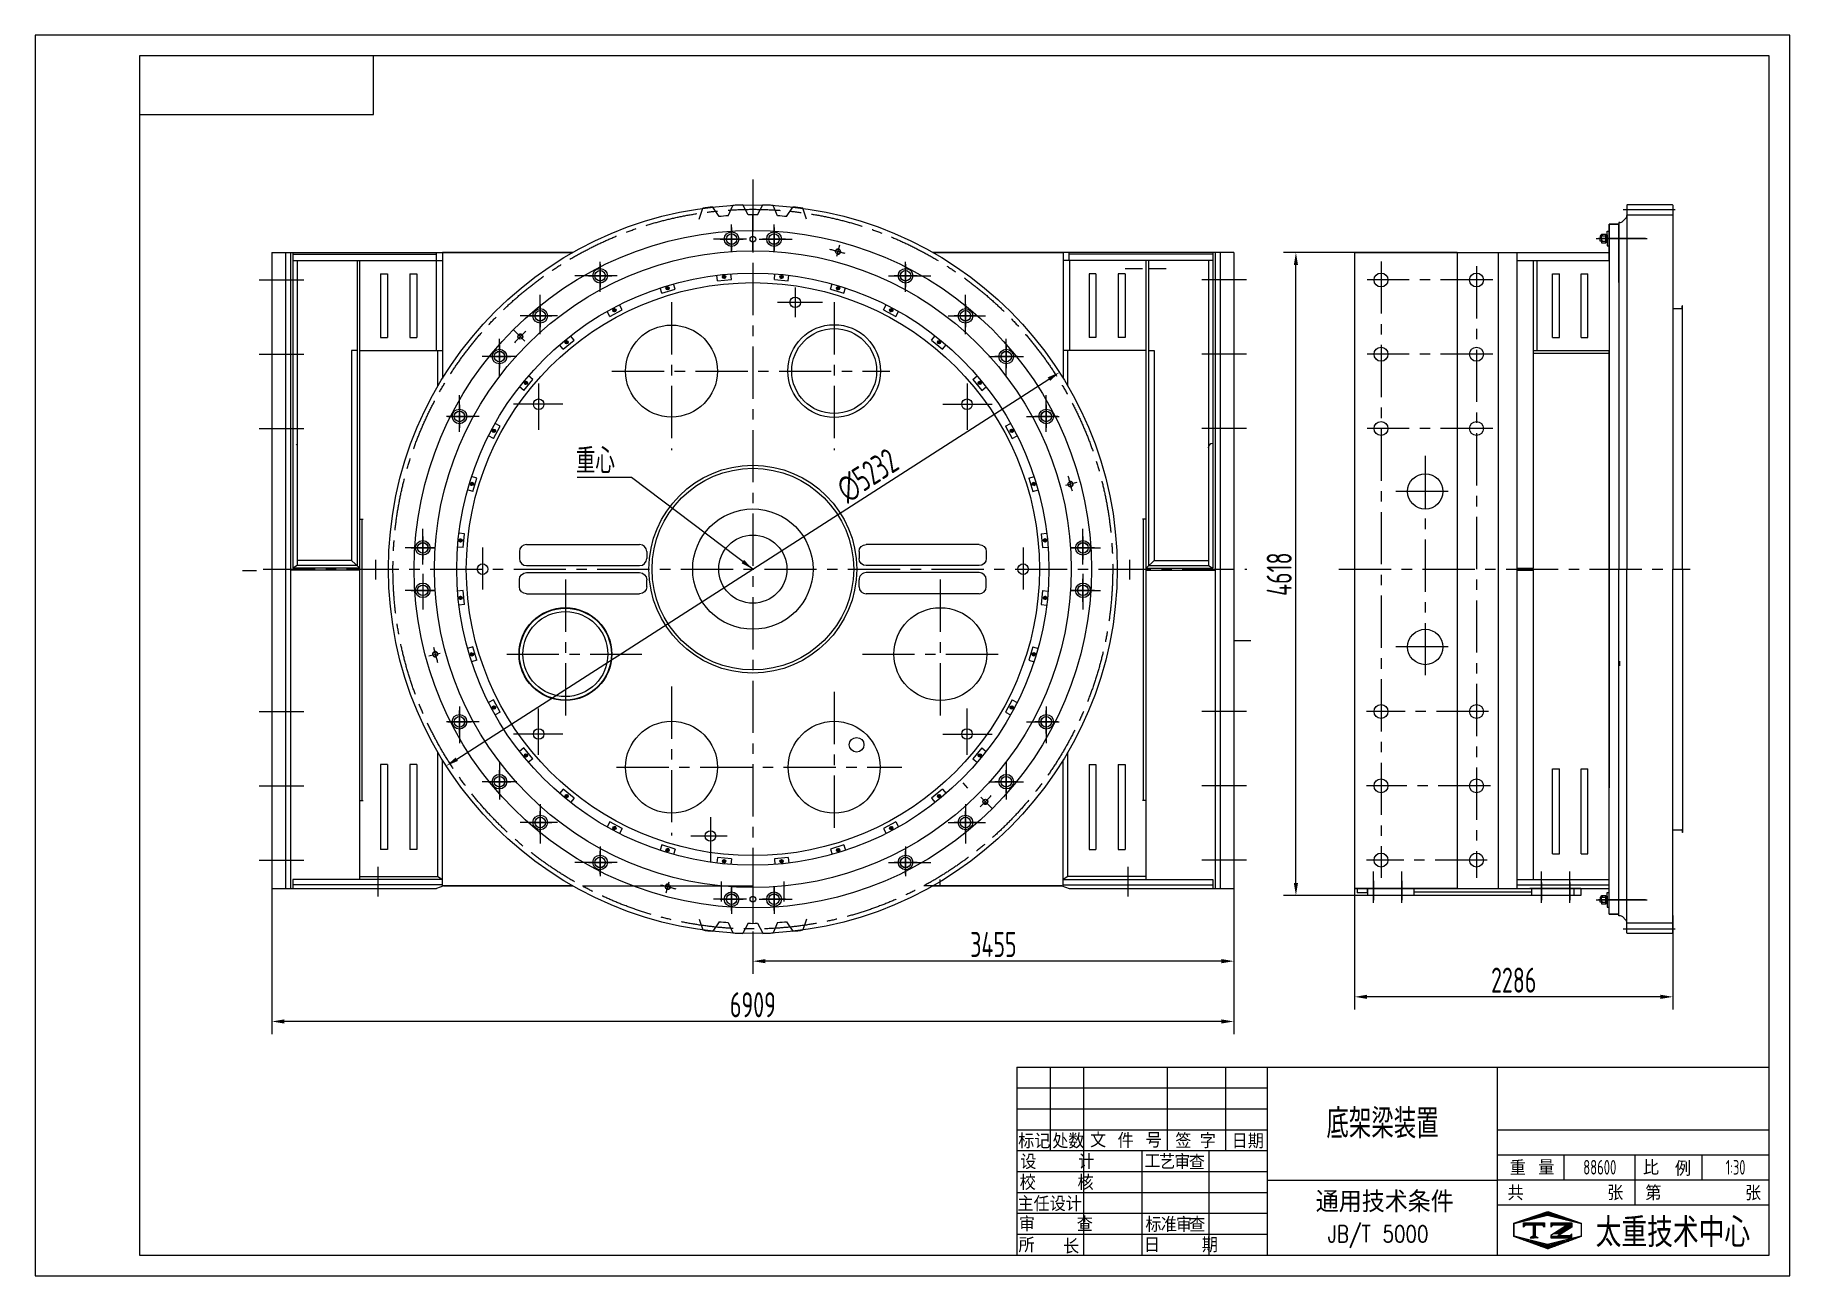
# Model space of a CAD drawing. Header units: millimetres. Extents: x 0 to 12600, y 0 to 8910.
import ezdxf
from ezdxf.enums import TextEntityAlignment as Align

# ---------------------------------------------------------------- set-up
doc = ezdxf.new("R2010")
doc.units = ezdxf.units.MM
doc.header["$LTSCALE"] = 300
doc.linetypes.add('G', pattern=[2, 1.25, -0.25, 0.25, -0.25])
for name, color, linetype in [('01', 7, 'Continuous'), ('02', 1, 'Continuous'), ('05', 4, 'G'), ('08', 1, 'Continuous'), ('11', 3, 'Continuous'), ('THICK', 7, 'Continuous')]:
    doc.layers.add(name, color=color, linetype=linetype)
doc.styles.add('HZLIB', font='TXT', dxfattribs={"width": 0.8, "bigfont": 'hztxt.shx'})
doc.styles.get("Standard").update_dxf_attribs({"font": 'isocp', "width": 0.707, "bigfont": 'intecad.shx'})
doc.dimstyles.new('INTE', dxfattribs={"dimscale": 30, "dimtxt": 6, "dimasz": 3, "dimexe": 3, "dimexo": 0, "dimgap": 1, "dimtad": 1, "dimdec": 0, "dimdsep": 46, "dimtxsty": 'Standard', "dimcen": 0, "dimclrd": 1, "dimclre": 1, "dimclrt": 3, "dimaunit": 1, "dimadec": 0, "dimazin": 0, "dimtfac": 1, "dimtdec": 0, "dimtmove": 0, "dimatfit": 0, "dimfxl": 0, "dimarcsym": 0})

# ---------------------------------------------------------------- blocks, each defined once
blk = doc.blocks.new('*U48')
at = {"layer": '01'}
for p, q in [((-27, 9), (-27, 0)), ((0, 9), (-27, 9)), ((-27, 0), (0, 0)), ((0, 0), (-5, 9)), ((0, 9), (5, 0)), ((0, 9), (27, 9)), ((27, 0), (0, 0)), ((27, 9), (27, 0))]:
    blk.add_line(p, q, dxfattribs=at)
at = {"layer": '05'}
blk.add_line((0, 11), (0, -2), dxfattribs=at)
blk = doc.blocks.new('*U49')
at = {"layer": '01'}
for p, q in [((-31, 0), (-31, 30)), ((-31, 30), (0, 30)), ((-31, 18), (0, 18)), ((0, 30), (0, 0)), ((0, -30), (0, 0)), ((-31, 0), (-31, -30)), ((-31, -18), (0, -18)), ((-31, -30), (0, -30))]:
    blk.add_line(p, q, dxfattribs=at)
at = {"layer": '05'}
blk.add_line((-32, 0), (1, 0), dxfattribs=at)
blk = doc.blocks.new('erer')
for centre, radius in [((4168, 7028), 52.5), ((4168, 7028), 38), ((4473, 7028), 52.5), ((4473, 7028), 38), ((3224, 6765), 52.5), ((5417, 6765), 52.5), ((3224, 6765), 38), ((5417, 6765), 38), ((2794, 6477), 52.5), ((2794, 6477), 38), ((5847, 6477), 52.5), ((5847, 6477), 38), ((2501, 6185), 52.5), ((2501, 6185), 38), ((6140, 6185), 52.5), ((6140, 6185), 38), ((2214, 5755), 52.5), ((6427, 5755), 52.5), ((2214, 5755), 38), ((6427, 5755), 38), ((1951, 4811), 52.5), ((1951, 4811), 38), ((6691, 4811), 52.5), ((6691, 4811), 38), ((1951, 4506), 52.5), ((1951, 4506), 38), ((6691, 4506), 52.5), ((6691, 4506), 38), ((2214, 3562), 52.5), ((2214, 3562), 38), ((6427, 3562), 52.5), ((6427, 3562), 38), ((2501, 3132), 52.5), ((2501, 3132), 38), ((6140, 3132), 52.5), ((6140, 3132), 38), ((2794, 2839), 52.5), ((2794, 2839), 38), ((5847, 2839), 52.5), ((5847, 2839), 38), ((3224, 2552), 52.5), ((3224, 2552), 38), ((5417, 2552), 52.5), ((5417, 2552), 38), ((4168, 2288), 52.5), ((4168, 2288), 38), ((4473, 2288), 52.5), ((4473, 2288), 38)]:
    blk.add_circle(centre, radius)
at = {"layer": '01'}
for centre, radius in [((4321, 7028), 20), ((4932, 6938), 17), ((2651, 6327), 17), ((6601, 5269), 17), ((2040, 4047), 17), ((5990, 2989), 17), ((3710, 2378), 17), ((4321, 2288), 20)]:
    blk.add_circle(centre, radius, dxfattribs=at)
at = {"layer": '02', "color": 1, "linetype": 'Continuous'}
for centre, start, end in [((4932, 6938), 255, 165.2306), ((2651, 6327), 315, 225.2306), ((6601, 5269), 195, 105.2306), ((2040, 4047), 15, 285.2306), ((5990, 2989), 135, 45.2306), ((3710, 2378), 75, 345.2306)]:
    blk.add_arc(centre, 19, start, end, dxfattribs=at)
at = {"layer": '05'}
for p, q in [((4168, 7111), (4168, 6946)), ((4473, 7111), (4473, 6946)), ((4086, 7028), (4251, 7028)), ((4556, 7028), (4390, 7028)), ((3224, 6847), (3224, 6682)), ((5417, 6847), (5417, 6682)), ((3141, 6765), (3307, 6765)), ((5500, 6765), (5335, 6765)), ((2794, 6560), (2794, 6395)), ((5847, 6560), (5847, 6395)), ((2711, 6477), (2877, 6477)), ((5930, 6477), (5765, 6477)), ((2419, 6185), (2584, 6185)), ((2501, 6267), (2501, 6102)), ((6222, 6185), (6057, 6185)), ((6140, 6267), (6140, 6102)), ((2214, 5837), (2214, 5672)), ((6427, 5837), (6427, 5672)), ((2131, 5755), (2297, 5755)), ((6510, 5755), (6345, 5755)), ((1868, 4811), (2033, 4811)), ((1951, 4893), (1951, 4728)), ((6773, 4811), (6608, 4811)), ((6691, 4893), (6691, 4728)), ((1951, 4601), (1951, 4392)), ((6691, 4423), (6691, 4588)), ((1868, 4506), (2033, 4506)), ((6773, 4506), (6608, 4506)), ((2131, 3562), (2297, 3562)), ((2214, 3479), (2214, 3644)), ((6510, 3562), (6345, 3562)), ((6427, 3479), (6427, 3644)), ((2501, 3049), (2501, 3214)), ((6140, 3049), (6140, 3214)), ((2419, 3132), (2584, 3132)), ((6222, 3132), (6057, 3132)), ((2794, 2756), (2794, 2921)), ((5847, 2756), (5847, 2921)), ((2711, 2839), (2877, 2839)), ((5930, 2839), (5765, 2839)), ((3141, 2552), (3307, 2552)), ((3224, 2469), (3224, 2634)), ((5500, 2552), (5335, 2552)), ((5417, 2469), (5417, 2634)), ((4086, 2288), (4251, 2288)), ((4168, 2206), (4168, 2371)), ((4556, 2288), (4390, 2288)), ((4473, 2206), (4473, 2371))]:
    blk.add_line(p, q, dxfattribs=at)
at = {"layer": '05', "color": 142, "linetype": 'G'}
for p, q in [((4944, 6984), (4922, 6904)), ((2618, 6360), (2677, 6302)), ((6646, 5281), (6566, 5260)), ((1995, 4035), (2075, 4056)), ((3698, 2333), (3719, 2413))]:
    blk.add_line(p, q, dxfattribs=at)
at = {"layer": '05', "color": 4, "linetype": 'G'}
for p, q in [((2684, 6295), (2600, 6378)), ((5957, 3022), (6036, 2943))]:
    blk.add_line(p, q, dxfattribs=at)
at = {"layer": '05', "color": 142, "linetype": 'G'}
for start, end in [(73.7054, 76.4616), (133.7054, 136.4616), (13.7054, 16.4616), (193.7054, 196.4616), (313.7054, 316.4616), (253.7054, 256.4616)]:
    blk.add_arc((4321, 4658), 2361, start, end, dxfattribs=at)
blk = doc.blocks.new('*U46')
blk.add_circle((0, 0), 8)
at = {"layer": '01'}
for p, q in [((0, 8), (-7, 4)), ((-7, 4), (-7, -4)), ((7, 4), (0, 8)), ((7, -4), (7, 4)), ((-7, -4), (0, -8)), ((0, -8), (7, -4))]:
    blk.add_line(p, q, dxfattribs=at)
blk.add_circle((0, 0), 12, dxfattribs=at)
at = {"layer": '05'}
for p, q in [((-14, 0), (14, 0)), ((0, 14), (0, -14))]:
    blk.add_line(p, q, dxfattribs=at)
blk = doc.blocks.new('wer')
at = {"layer": '01'}
for p, q in [((6763, 8445), (6767, 8485)), ((6763, 8445), (6863, 8435)), ((6863, 8435), (6867, 8475))]:
    blk.add_line(p, q, dxfattribs=at)
at = {"layer": '05', "rotation": 90}
blk.add_blockref('*U46', (6815, 8463), dxfattribs=at)
blk = doc.blocks.new('jhytr')
at = {"layer": '01'}
for p, q in [((36305, 1437), (36305, 1387)), ((36356, 1488), (37168, 1488)), ((37219, 1437), (37219, 1387)), ((36356, 1336), (37168, 1336))]:
    blk.add_line(p, q, dxfattribs=at)
for centre, start, end in [((36356, 1437), 90, 180), ((36356, 1387), 180, 270), ((37168, 1437), 0, 90), ((37168, 1387), 270, 0)]:
    blk.add_arc(centre, 51, start, end, dxfattribs=at)
blk = doc.blocks.new('*U52', base_point=(13145, -5433))
at = {"layer": '01'}
blk.add_circle((13145, -5433), 7.2, dxfattribs=at)
at = {"layer": '02'}
blk.add_arc((13145, -5433), 9, 260, 170, dxfattribs=at)
at = {"layer": '05'}
for p, q in [((13157, -5433), (13133, -5433)), ((13145, -5421), (13145, -5445))]:
    blk.add_line(p, q, dxfattribs=at)
blk = doc.blocks.new('*D254')
at = {"layer": '08', "color": 1, "lineweight": -2}
blk.add_line((3028, 3710), (7279, 6440), dxfattribs=at)
at = {"layer": '08', "color": 1}
for points in [[(7271, 6452), (7288, 6427), (7355, 6488)], [(3020, 3723), (3036, 3698), (2952, 3662)]]:
    blk.add_solid(points, dxfattribs=at)
at = {"layer": 'Defpoints', "color": 0}
for p in [(7355, 6488), (2952, 3662)]:
    blk.add_point(p, dxfattribs=at)
at = {"layer": '08', "color": 3, "insert": (5978, 5747), "char_height": 180, "attachment_point": 5, "rotation": 32.6986}
blk.add_mtext('∅5232', dxfattribs=at)
blk = doc.blocks.new('*D255')
at = {"layer": '08', "color": 1, "lineweight": -2}
for p, q in [((8608, 2783), (8608, 2170)), ((5154, 2284), (5154, 2170)), ((8518, 2260), (5244, 2260))]:
    blk.add_line(p, q, dxfattribs=at)
at = {"layer": '08', "color": 1}
for points in [[(5244, 2275), (5244, 2245), (5154, 2260)], [(8518, 2275), (8518, 2245), (8608, 2260)]]:
    blk.add_solid(points, dxfattribs=at)
at = {"layer": 'Defpoints', "color": 0}
for p in [(8608, 2783), (5154, 2284), (5154, 2260)]:
    blk.add_point(p, dxfattribs=at)
at = {"layer": '08', "color": 3, "insert": (6881, 2380), "char_height": 180, "attachment_point": 5}
blk.add_mtext('3455', dxfattribs=at)
blk = doc.blocks.new('*D256')
at = {"layer": '08', "color": 1, "lineweight": -2}
for p, q in [((1699, 2783), (1699, 1737)), ((8608, 2783), (8608, 1737)), ((8518, 1827), (1789, 1827))]:
    blk.add_line(p, q, dxfattribs=at)
at = {"layer": '08', "color": 1}
for points in [[(1789, 1842), (1789, 1812), (1699, 1827)], [(8518, 1842), (8518, 1812), (8608, 1827)]]:
    blk.add_solid(points, dxfattribs=at)
at = {"layer": 'Defpoints', "color": 0}
for p in [(1699, 2783), (8608, 2783), (1699, 1827)]:
    blk.add_point(p, dxfattribs=at)
at = {"layer": '08', "color": 3, "insert": (5154, 1947), "char_height": 180, "attachment_point": 5}
blk.add_mtext('6909', dxfattribs=at)
blk = doc.blocks.new('*D257')
at = {"layer": '08', "color": 1, "lineweight": -2}
for p, q in [((9474, 7348), (8963, 7348)), ((9053, 2821), (9053, 7258)), ((9567, 2731), (8963, 2731))]:
    blk.add_line(p, q, dxfattribs=at)
at = {"layer": '08', "color": 1}
for points in [[(9038, 7258), (9068, 7258), (9053, 7348)], [(9038, 2821), (9068, 2821), (9053, 2731)]]:
    blk.add_solid(points, dxfattribs=at)
at = {"layer": 'Defpoints', "color": 0}
for p in [(9053, 7348), (9474, 7348), (9567, 2731)]:
    blk.add_point(p, dxfattribs=at)
at = {"layer": '08', "color": 3, "insert": (8933, 5039), "char_height": 180, "attachment_point": 5, "rotation": 90}
blk.add_mtext('4618', dxfattribs=at)
blk = doc.blocks.new('*D258')
at = {"layer": '08', "color": 1, "lineweight": -2}
for p, q in [((9474, 2835), (9474, 1914)), ((11760, 2588), (11760, 1914)), ((11670, 2004), (9564, 2004))]:
    blk.add_line(p, q, dxfattribs=at)
at = {"layer": '08', "color": 1}
for points in [[(9564, 2019), (9564, 1989), (9474, 2004)], [(11670, 2019), (11670, 1989), (11760, 2004)]]:
    blk.add_solid(points, dxfattribs=at)
at = {"layer": 'Defpoints', "color": 0}
for p in [(9474, 2835), (11760, 2588), (9474, 2004)]:
    blk.add_point(p, dxfattribs=at)
at = {"layer": '08', "color": 3, "insert": (10617, 2124), "char_height": 180, "attachment_point": 5}
blk.add_mtext('2286', dxfattribs=at)
blk = doc.blocks.new('*X195')
at = {"color": 0}
for p, q in [((127.06, 4.8), (132.06, 4.8)), ((127.06, 4.5), (132.06, 4.5)), ((131.84, 5.1), (132.06, 5.1))]:
    blk.add_line(p, q, dxfattribs=at)
blk = doc.blocks.new('*X194')
at = {"color": 0}
for p, q in [((127.06, 7.8), (132.06, 7.8)), ((127.06, 7.5), (132.06, 7.5)), ((127.06, 7.2), (127.32, 7.2)), ((127.84, 5.4), (129.64, 5.4)), ((128.3, 5.7), (130.1, 5.7)), ((128.77, 6), (130.57, 6)), ((129.23, 6.3), (131.04, 6.3)), ((129.7, 6.6), (131.51, 6.6)), ((130.16, 6.9), (131.98, 6.9)), ((130.62, 7.2), (132.06, 7.2))]:
    blk.add_line(p, q, dxfattribs=at)
blk = doc.blocks.new('*X191')
at = {"color": 0}
for p, q in [((119.8, 8.4), (120.72, 8.4)), ((120.66, 8.7), (121.92, 8.7)), ((121.52, 9), (123.12, 9)), ((122.38, 9.3), (124.32, 9.3)), ((123.24, 9.6), (125.52, 9.6)), ((124.1, 9.9), (128.52, 9.9)), ((124.97, 10.2), (127.67, 10.2)), ((125.83, 10.5), (126.82, 10.5)), ((127.02, 9.6), (129.37, 9.6)), ((128.22, 9.3), (130.22, 9.3)), ((129.42, 9), (131.07, 9)), ((130.62, 8.7), (131.92, 8.7)), ((131.82, 8.4), (132.77, 8.4)), ((118.22, 7.8), (118.32, 7.8)), ((118.22, 7.5), (118.27, 7.5)), ((118.22, 7.2), (118.27, 7.2)), ((118.22, 6.9), (118.27, 6.9)), ((118.22, 6.6), (118.27, 6.6)), ((118.22, 6.3), (118.27, 6.3)), ((118.22, 6), (118.27, 6)), ((118.22, 5.7), (118.27, 5.7)), ((118.22, 5.4), (118.27, 5.4)), ((118.22, 5.1), (118.27, 5.1)), ((118.22, 4.8), (118.27, 4.8)), ((118.79, 4.5), (119.42, 4.5)), ((118.94, 8.1), (119.52, 8.1)), ((119.61, 4.2), (120.62, 4.2)), ((131.92, 4.2), (132.95, 4.2)), ((133.02, 8.1), (133.62, 8.1)), ((133.12, 4.5), (133.76, 4.5)), ((134.22, 7.8), (134.32, 7.8)), ((134.27, 7.5), (134.32, 7.5)), ((134.27, 7.2), (134.32, 7.2)), ((134.27, 6.9), (134.32, 6.9)), ((134.27, 6.6), (134.32, 6.6)), ((134.27, 6.3), (134.32, 6.3)), ((134.27, 6), (134.32, 6)), ((134.27, 5.7), (134.32, 5.7)), ((134.27, 5.4), (134.32, 5.4)), ((134.27, 5.1), (134.32, 5.1)), ((134.27, 4.8), (134.32, 4.8)), ((120.43, 3.9), (121.82, 3.9)), ((121.26, 3.6), (123.02, 3.6)), ((122.08, 3.3), (124.22, 3.3)), ((122.91, 3), (125.42, 3)), ((123.73, 2.7), (128.89, 2.7)), ((124.55, 2.4), (128.07, 2.4)), ((125.38, 2.1), (127.26, 2.1)), ((126.2, 1.8), (126.45, 1.8)), ((127.12, 3), (129.7, 3)), ((128.32, 3.3), (130.51, 3.3)), ((129.52, 3.6), (131.32, 3.6)), ((130.72, 3.9), (132.14, 3.9))]:
    blk.add_line(p, q, dxfattribs=at)
blk = doc.blocks.new('*X192')
at = {"color": 0}
for p, q in [((120.53, 7.8), (125.53, 7.8)), ((120.53, 7.5), (125.53, 7.5)), ((120.53, 7.2), (120.79, 7.2)), ((125.27, 7.2), (125.53, 7.2))]:
    blk.add_line(p, q, dxfattribs=at)
blk = doc.blocks.new('*X193')
at = {"color": 0}
for p, q in [((122.34, 4.5), (123.72, 4.5)), ((122.82, 4.8), (123.24, 4.8))]:
    blk.add_line(p, q, dxfattribs=at)
blk = doc.blocks.new('*U196', base_point=(226.71, 64.63))
at = {"layer": 'THICK'}
for p, q in [((46.71, 109.63), (226.71, 109.63)), ((46.71, 109.63), (46.71, 64.63)), ((54.7, 109.6), (54.7, 109.63)), ((54.71, 89.63), (54.71, 109.63)), ((62.71, 64.63), (62.71, 109.63)), ((82.71, 89.63), (82.71, 109.63)), ((96.71, 89.63), (96.71, 109.63)), ((106.71, 64.63), (106.71, 109.63)), ((161.71, 64.63), (161.71, 109.63)), ((226.71, 64.63), (226.71, 109.63)), ((46.71, 94.63), (106.71, 94.63)), ((161.71, 94.63), (226.71, 94.63)), ((46.71, 89.63), (106.71, 89.63)), ((76.71, 64.63), (76.71, 89.63)), ((92.71, 64.63), (92.71, 89.63)), ((161.71, 88.63), (226.71, 88.63)), ((177.71, 82.63), (177.71, 88.63)), ((194.71, 76.63), (194.71, 88.63)), ((210.71, 82.63), (210.71, 88.63)), ((106.71, 82.56), (161.71, 82.56)), ((161.71, 82.63), (226.71, 82.63)), ((161.71, 76.63), (226.71, 76.63)), ((46.71, 64.63), (226.71, 64.63))]:
    blk.add_line(p, q, dxfattribs=at)
at = {"layer": 'THICK', "color": 3}
for p, q in [((46.71, 104.63), (106.71, 104.63)), ((46.71, 99.63), (106.71, 99.63)), ((46.71, 84.63), (106.71, 84.63)), ((46.71, 79.63), (106.71, 79.63)), ((46.71, 74.63), (106.71, 74.63)), ((165.67, 72.23), (173.77, 75.05)), ((165.67, 69.09), (165.67, 72.23)), ((165.72, 72.17), (173.72, 74.17)), ((165.72, 69.17), (165.72, 72.17)), ((167.98, 72.33), (172.98, 72.33)), ((167.98, 71.33), (167.98, 72.33)), ((168.48, 71.83), (167.98, 71.33)), ((172.48, 71.83), (168.48, 71.83)), ((170.26, 71.83), (170.26, 69.09)), ((170.48, 71.83), (170.48, 69.09)), ((170.73, 71.83), (170.73, 69.09)), ((172.98, 71.33), (172.48, 71.83)), ((172.98, 72.33), (172.98, 71.33)), ((173.72, 74.17), (181.72, 72.17)), ((173.77, 75.05), (181.77, 72.23)), ((174.51, 72.33), (179.51, 72.33)), ((174.51, 72.33), (174.51, 71.33)), ((178.45, 71.83), (174.51, 69.28)), ((174.51, 71.33), (175.01, 71.83)), ((175.01, 71.83), (178.45, 71.83)), ((179.51, 72.33), (179.51, 71.33)), ((181.72, 72.17), (181.72, 69.17)), ((181.77, 72.23), (181.77, 69.09)), ((46.71, 69.63), (106.71, 69.63)), ((173.77, 66.14), (165.67, 69.09)), ((173.72, 67.17), (165.72, 69.17)), ((170.48, 69.32), (169.51, 68.71)), ((169.51, 68.71), (170.48, 68.71)), ((170.48, 69.32), (171.45, 68.71)), ((171.45, 68.71), (170.48, 68.71)), ((181.72, 69.17), (173.72, 67.17)), ((181.77, 69.09), (173.77, 66.14)), ((174.51, 69.28), (174.51, 68.71)), ((174.51, 68.71), (179.51, 68.71)), ((176.95, 69.7), (176.18, 69.21)), ((179.01, 69.21), (176.18, 69.21)), ((179.51, 71.33), (176.95, 69.7)), ((179.51, 69.71), (179.01, 69.21)), ((179.51, 68.71), (179.51, 69.71))]:
    blk.add_line(p, q, dxfattribs=at)
for name in ['*X191', '*X192', '*X194', '*X193', '*X195']:
    blk.add_blockref(name, (47.45, 64.38), dxfattribs=at)
for s, height, p in [('标记', 3.5, (50.86, 92.06)), ('处数', 3.5, (59.02, 92.06)), ('文', 3.5, (66.15, 92.32)), ('件', 3.5, (72.73, 92.19)), ('号', 3.5, (79.44, 92.19)), ('日期', 3.5, (101.96, 92.04)), ('工', 3.5, (79.13, 87.12)), ('艺', 3.5, (82.67, 87.12)), ('审', 3.5, (86.29, 87.12)), ('查', 3.5, (89.77, 86.98)), ('通用技术条件', 5, (134.74, 77.62)), ('共          张', 3.5, (177.98, 79.64)), ('第          张', 3.5, (210.97, 79.64)), ('标', 3.5, (79.38, 72.08)), ('准', 3.5, (83.05, 72.08)), ('审', 3.5, (86.67, 72.08)), ('查', 3.5, (89.87, 72.08)), ('所', 3.5, (49.01, 67.16)), ('长', 3.5, (59.69, 66.83))]:
    blk.add_text(s, height=height, dxfattribs=at).set_placement(p, align=Align.MIDDLE)
for s, p in [('签 字', (84.6, 90.19)), ('设     计', (47.52, 85.19)), ('校     核', (47.35, 80.21)), ('重', (164.64, 83.71)), ('量', (171.48, 83.84)), ('比', (196.54, 83.8)), ('例', (204.2, 83.57)), ('主任设计', (46.84, 75.12)), ('审     查', (47.17, 70.26)), ('日     期', (77.11, 65.28))]:
    blk.add_text(s, height=3.5, dxfattribs=at).set_placement(p)
at = {"layer": 'THICK', "color": 3, "style": 'HZLIB', "width": 0.8}
blk.add_text('JB/T 5000', height=4, dxfattribs=at).set_placement((121.08, 67.68))
at = {"layer": 'THICK', "color": 3, "width": 0.8}
blk.add_text('太重技术中心', height=7, dxfattribs=at).set_placement((185.23, 66.52))
blk = doc.blocks.new('*U197', base_point=(251.96, 168.31))
at = {"layer": '01'}
for p, q in [((251.96, 168.31), (251.96, 182.31)), ((195.96, 168.31), (251.96, 168.31))]:
    blk.add_line(p, q, dxfattribs=at)
blk = doc.blocks.new('*U198')
at = {"layer": '01'}
for points in [[(415, 292), (25, 292)], [(25, 292), (25, 5)], [(415, 5), (415, 292)], [(25, 5), (415, 5)]]:
    blk.add_lwpolyline(points, dxfattribs=at)
at = {"layer": '02'}
for points in [[(420, 297), (0, 297)], [(0, 297), (0, 0)], [(420, 0), (420, 297)], [(0, 0), (420, 0)]]:
    blk.add_lwpolyline(points, dxfattribs=at)

msp = doc.modelspace()

# ---------------------------------------------------------------- linework, layer by layer
for p, q in [((4976.1, 7612.4), (5008.8, 7687.3)), ((5121, 7618.3), (5082.3, 7690.3)), ((5186.3, 7618.3), (5225, 7690.3)), ((5331.1, 7612.4), (5298.5, 7687.3)), ((4767.2, 7589), (4793.6, 7666.4)), ((4911.1, 7607), (4866.5, 7675.5)), ((5396.2, 7607), (5440.7, 7675.5)), ((5540, 7589), (5513.7, 7666.4)), ((9898.9, 2782.1), (9566.9, 2782.1)), ((9566.9, 2782.1), (9566.9, 2730.6)), ((9898.9, 2782.1), (9898.9, 2730.6)), ((11098.9, 2782.1), (10743.4, 2782.1)), ((10743.4, 2782.1), (10743.4, 2730.6)), ((11047.9, 2782.1), (11047.9, 2730.6)), ((11098.9, 2782.1), (11098.9, 2730.6)), ((11098.9, 2730.6), (9566.9, 2730.6)), ((10743.4, 2755.6), (9898.9, 2755.6)), ((4767.2, 2561.2), (4793.6, 2483.9)), ((4911.1, 2543.3), (4866.5, 2474.8)), ((4976.1, 2537.9), (5008.8, 2463)), ((5121, 2531.9), (5082.3, 2460)), ((5186.3, 2531.9), (5225, 2460)), ((5331.1, 2537.9), (5298.5, 2463)), ((5396.2, 2543.3), (5440.7, 2474.8)), ((5540, 2561.2), (5513.7, 2483.9))]:
    msp.add_line(p, q)
for start, end in [(96.30011, 97.90977), (82.09023, 83.69989), (262.09023, 263.69989), (276.30011, 277.90977)]:
    msp.add_arc((5153.6, 5075.1), 2616.1, start, end)
at = {"layer": '01'}
for p, q in [((11429.6, 7687.6), (11432.6, 7690.6)), ((5153.6, 7361.1), (5153.6, 7618.6)), ((11238.4, 7467.4), (11238.4, 7449.4)), ((11256.9, 7467.4), (11238.4, 7467.4)), ((11238.4, 7431.4), (11238.4, 7449.4)), ((11287.9, 7502.4), (11302.9, 7502.4)), ((11287.9, 7449.4), (11287.9, 7502.4)), ((11287.9, 7449.4), (11287.9, 7396.4)), ((11302.9, 7291.1), (11302.9, 7551.6)), ((11302.9, 7551.6), (11372.4, 7551.6)), ((11302.9, 7551.6), (11372.4, 7551.6)), ((11302.9, 7551.6), (11302.9, 3504.1)), ((11302.9, 7502.4), (11302.9, 7467.4)), ((11372.4, 7132.5), (11372.4, 7551.6)), ((11372.4, 7551.6), (11372.4, 7132.5)), ((11759.8, 7512.4), (11759.8, 5075.1)), ((1699.1, 7348.1), (1699.1, 2782.8)), ((1699.1, 7348.1), (3858.3, 7348.1)), ((1797.7, 7348.1), (1797.7, 2782.8)), ((1833.3, 7348.1), (1833.3, 2782.8)), ((1851.6, 7348.1), (1851.6, 5081.1)), ((1851.6, 7336.1), (2881.6, 7336.1)), ((2881.6, 7291.1), (2881.6, 7348.1)), ((3859.1, 7348.6), (2924.6, 7348.6)), ((2924.6, 7348.6), (2924.6, 6444.8)), ((6448.1, 7348.6), (7382.6, 7348.6)), ((8608.1, 7348.1), (6449, 7348.1)), ((7382.6, 7348.6), (7382.6, 6444.8)), ((7425.6, 7291.1), (7425.6, 7348.1)), ((8455.6, 7336.1), (7425.6, 7336.1)), ((8455.6, 7348.1), (8455.6, 5081.1)), ((8474, 7348.1), (8474, 2782.8)), ((8509.5, 7348.1), (8509.5, 2782.8)), ((8608.1, 7348.1), (8608.1, 2782.8)), ((9473.9, 7348.1), (11302.9, 7348.1)), ((10508.8, 2782.8), (10508.8, 7348.1)), ((10642.7, 2782.8), (10642.7, 7348.1)), ((11256.9, 7431.4), (11238.4, 7431.4)), ((11287.9, 7396.4), (11302.9, 7396.4)), ((11372.4, 7374.4), (11372.4, 5075.1)), ((1882.6, 7291.1), (1882.6, 5100.1)), ((2312.7, 7291.1), (2312.7, 5098.5)), ((2330.7, 2846.1), (2330.7, 7291.1)), ((2481.2, 7196.1), (2481.2, 6739.1)), ((2481.2, 7196.1), (2531.2, 7196.1)), ((2531.2, 7196.1), (2531.2, 6739.1)), ((2689.8, 7196.1), (2739.8, 7196.1)), ((2689.8, 7196.1), (2689.8, 6739.1)), ((2739.8, 7196.1), (2739.8, 6739.1)), ((2879.1, 7291.1), (2879.1, 6646.1)), ((7428.1, 7291.1), (7428.1, 6646.1)), ((7567.4, 7196.1), (7567.4, 6739.1)), ((7617.4, 7196.1), (7567.4, 7196.1)), ((7617.4, 7196.1), (7617.4, 6739.1)), ((7776, 7196.1), (7776, 6739.1)), ((7826, 7196.1), (7776, 7196.1)), ((7826, 7196.1), (7826, 6739.1)), ((7826.5, 7232.8), (7951.5, 7232.8)), ((7976.6, 2846.1), (7976.6, 7291.1)), ((7994.6, 7291.1), (7994.6, 5098.5)), ((7997.2, 7232.8), (8122.2, 7232.8)), ((8424.6, 7291.1), (8424.6, 5100.1)), ((10642.7, 7291.1), (11302.9, 7291.1)), ((10786.3, 6646.1), (10786.3, 7291.1)), ((10895.8, 6739.1), (10895.8, 7196.1)), ((10895.8, 7196.1), (10945.8, 7196.1)), ((10945.8, 6739.1), (10945.8, 7196.1)), ((11100.1, 6739.1), (11100.1, 7196.1)), ((11100.1, 7196.1), (11150.1, 7196.1)), ((11150.1, 6739.1), (11150.1, 7196.1)), ((11759.8, 6946.1), (11823.4, 6946.1)), ((11828.9, 6966.6), (11826.4, 6966.6)), ((11826.4, 6949.1), (11826.4, 6966.6)), ((11828.9, 5075.1), (11828.9, 6966.6)), ((2481.2, 6739.1), (2531.2, 6739.1)), ((2689.8, 6739.1), (2739.8, 6739.1)), ((7617.4, 6739.1), (7567.4, 6739.1)), ((7826, 6739.1), (7776, 6739.1)), ((10895.8, 6739.1), (10945.8, 6739.1)), ((11100.1, 6739.1), (11150.1, 6739.1)), ((2271.7, 6646.1), (2271.7, 5138.1)), ((2312.7, 6646.1), (2271.7, 6646.1)), ((2330.7, 6646.1), (2924.6, 6646.1)), ((2891.6, 6389.6), (2891.6, 6646.1)), ((7976.6, 6646.1), (7382.6, 6646.1)), ((7415.6, 6389.6), (7415.6, 6646.1)), ((7994.6, 6646.1), (8035.6, 6646.1)), ((8035.6, 6646.1), (8035.6, 5138.1)), ((10758.5, 6646.1), (11302.9, 6646.1)), ((11302.9, 2598.6), (11302.9, 6646.1)), ((1874.3, 5967.8), (1876.6, 5970.1)), ((8433, 5967.8), (8430.6, 5970.1)), ((2330.7, 5434.6), (2356.7, 5434.6)), ((2348.7, 3412.6), (2348.7, 5434.6)), ((7976.6, 5434.6), (7950.6, 5434.6)), ((7958.6, 3412.6), (7958.6, 5434.6)), ((1489.2, 5065.5), (1589.2, 5065.5)), ((2330.7, 5068.6), (1833.3, 5068.6)), ((1882.6, 5100.1), (1851.6, 5081.1)), ((2330.7, 5081.1), (1851.6, 5081.1)), ((2271.7, 5138.1), (1882.6, 5138.1)), ((2311, 5100.1), (1882.6, 5100.1)), ((2271.7, 5138.1), (2330.7, 5081.1)), ((7165.8, 5075.1), (7290.8, 5075.1)), ((7695, 5075.1), (7820, 5075.1)), ((8035.6, 5138.1), (7976.6, 5081.1)), ((7976.6, 5081.1), (8455.6, 5081.1)), ((7976.6, 5068.6), (8474, 5068.6)), ((7996.3, 5100.1), (8424.6, 5100.1)), ((8035.6, 5138.1), (8424.6, 5138.1)), ((8424.6, 5100.1), (8455.6, 5081.1)), ((10642.7, 5081.1), (10758.5, 5081.1)), ((10642.7, 5068.6), (10758.5, 5068.6)), ((11372.4, 2775.8), (11372.4, 5075.1)), ((11759.8, 2637.8), (11759.8, 5075.1)), ((11828.9, 5075.1), (11828.9, 3183.6)), ((8604.1, 4562.4), (8729.1, 4562.4)), ((2481.2, 3671.1), (2481.2, 3061.1)), ((2531.2, 3671.1), (2481.2, 3671.1)), ((2531.2, 3671.1), (2531.2, 3061.1)), ((2739.8, 3671.1), (2689.8, 3671.1)), ((2689.8, 3671.1), (2689.8, 3061.1)), ((2739.8, 3671.1), (2739.8, 3061.1)), ((2891.6, 2867.1), (2891.6, 3760.6)), ((2924.6, 2801.6), (2924.6, 3705.4)), ((7382.6, 2801.6), (7382.6, 3705.4)), ((7415.6, 2867.1), (7415.6, 3760.6)), ((7567.4, 3671.1), (7567.4, 3061.1)), ((7567.4, 3671.1), (7617.4, 3671.1)), ((7617.4, 3671.1), (7617.4, 3061.1)), ((7776, 3671.1), (7776, 3061.1)), ((7776, 3671.1), (7826, 3671.1)), ((7826, 3671.1), (7826, 3061.1)), ((10895.8, 3030.1), (10895.8, 3640.1)), ((10895.8, 3640.1), (10945.8, 3640.1)), ((10945.8, 3030.1), (10945.8, 3640.1)), ((11100.1, 3030.1), (11100.1, 3640.1)), ((11100.1, 3640.1), (11150.1, 3640.1)), ((11150.1, 3030.1), (11150.1, 3640.1)), ((2330.7, 3412.6), (2356.7, 3412.6)), ((7976.6, 3412.6), (7950.6, 3412.6)), ((11759.8, 3204.1), (11823.4, 3204.1)), ((11826.4, 3201.1), (11826.4, 3183.6)), ((11828.9, 3183.6), (11826.4, 3183.6)), ((2531.2, 3061.1), (2481.2, 3061.1)), ((2739.8, 3061.1), (2689.8, 3061.1)), ((7567.4, 3061.1), (7617.4, 3061.1)), ((7776, 3061.1), (7826, 3061.1)), ((10895.8, 3030.1), (10945.8, 3030.1)), ((11100.1, 3030.1), (11150.1, 3030.1)), ((11372.4, 2598.6), (11372.4, 3017.7)), ((2330.7, 2867.1), (2891.6, 2867.1)), ((2891.6, 2867.1), (2924.6, 2846.1)), ((3859.1, 2801.6), (2924.6, 2801.6)), ((5153.6, 2789.1), (5153.6, 2531.7)), ((6448.1, 2801.6), (7382.6, 2801.6)), ((7415.6, 2867.1), (7382.6, 2846.1)), ((7976.6, 2867.1), (7415.6, 2867.1)), ((7425.9, 2782.8), (8608.1, 2782.8)), ((9474.1, 2782.8), (11302.9, 2782.8)), ((9492.4, 2782.1), (9492.4, 2782.8)), ((9492.4, 2782.1), (9924.2, 2782.1)), ((9566.9, 2751.1), (9566.9, 2782.1)), ((9924.2, 2782.1), (9924.2, 2782.8)), ((10642.7, 2846.1), (11302.9, 2846.1)), ((10642.7, 2809), (11302.9, 2809)), ((10731.9, 2782.1), (10731.9, 2782.8)), ((11086.6, 2782.1), (10731.9, 2782.1)), ((11086.6, 2782.1), (11086.6, 2782.8)), ((9566.9, 2751.1), (9492.4, 2751.1)), ((11256.9, 2718.8), (11238.4, 2718.8)), ((11238.4, 2718.8), (11238.4, 2700.8)), ((11238.4, 2682.8), (11238.4, 2700.8)), ((11256.9, 2682.8), (11238.4, 2682.8)), ((11287.9, 2700.8), (11287.9, 2753.8)), ((11287.9, 2753.8), (11302.9, 2753.8)), ((11287.9, 2700.8), (11287.9, 2647.8)), ((11287.9, 2647.8), (11302.9, 2647.8)), ((11302.9, 2647.8), (11302.9, 2682.8)), ((11302.9, 2598.6), (11372.4, 2598.6)), ((11429.6, 2462.6), (11432.6, 2459.6))]:
    msp.add_line(p, q, dxfattribs=at)
at = {"layer": '01', "color": 7, "linetype": 'Continuous'}
for p, q in [((11429.6, 7687.6), (11429.6, 5075.1)), ((11756.8, 7690.6), (11432.6, 7690.6)), ((11756.8, 7690.6), (11759.8, 7687.6)), ((11756.8, 7690.6), (11759.8, 7687.6)), ((11759.8, 7687.6), (11759.8, 7512.4)), ((11378.2, 7563.4), (11372.4, 7563.4)), ((11372.4, 7563.4), (11372.4, 7487.4)), ((11420.2, 7592.2), (11400.8, 7572.8)), ((11759.8, 7616.3), (11429.6, 7616.3)), ((11302.9, 7551.6), (11302.9, 7467.4)), ((11372.4, 7551.6), (11302.9, 7551.6)), ((11372.4, 7551.6), (11372.4, 7487.4)), ((11372.4, 7551.1), (11372.4, 7487.4)), ((9473.9, 7348.1), (9473.9, 2782.8)), ((10210.5, 7348.1), (9473.9, 7348.1)), ((10210.5, 7348.1), (9473.9, 7348.1)), ((10210.5, 7348.1), (10210.5, 2782.8)), ((10210.7, 7348.1), (10210.7, 2782.8)), ((11372.4, 7411.4), (11372.4, 7132)), ((11372.4, 7411.4), (11372.4, 7132)), ((1851.6, 7291.1), (2924.6, 7291.1)), ((8455.6, 7291.1), (7382.6, 7291.1)), ((10758.5, 5081.1), (10758.5, 7291.1)), ((10758.5, 6625.1), (11302.9, 6625.1)), ((10758.5, 2846.1), (10758.5, 5068.6)), ((11429.6, 2462.6), (11429.6, 5075.1)), ((11378.9, 4380), (11378.9, 4414.1)), ((11372.4, 2738.8), (11372.4, 3018.2)), ((11372.4, 2738.8), (11372.4, 3018.2)), ((1699.1, 2782.8), (2881.3, 2782.8)), ((1851.6, 2846.1), (1851.6, 2782.8)), ((2924.6, 2846.1), (1851.6, 2846.1)), ((2924.6, 2809), (1851.6, 2809)), ((2935.7, 2801.1), (2881.3, 2782.8)), ((2935.7, 2801.1), (3860, 2801.1)), ((3931.1, 2801.6), (5153.6, 2801.6)), ((7371.6, 2801.1), (6380.5, 2801.1)), ((7371.6, 2801.1), (7425.9, 2782.8)), ((7382.6, 2846.1), (8455.6, 2846.1)), ((7382.6, 2809), (8455.6, 2809)), ((8455.6, 2846.1), (8455.6, 2782.8)), ((10210.5, 2782.8), (9473.9, 2782.8)), ((9492.4, 2782.1), (9492.4, 2751.1)), ((11372.4, 2738.8), (11372.4, 2775.8)), ((11302.9, 2598.6), (11302.9, 2682.8)), ((11372.4, 2598.6), (11372.4, 2662.8)), ((11372.4, 2586.8), (11372.4, 2662.8)), ((11372.4, 2599.1), (11372.4, 2662.8)), ((11372.4, 2598.6), (11302.9, 2598.6)), ((11378.2, 2586.8), (11372.4, 2586.8)), ((11420.2, 2558), (11400.8, 2577.5)), ((11759.8, 2534), (11429.6, 2534)), ((11759.8, 2462.6), (11759.8, 2637.8)), ((11756.8, 2459.6), (11432.6, 2459.6)), ((11756.8, 2459.6), (11759.8, 2462.6))]:
    msp.add_line(p, q, dxfattribs=at)
at = {"layer": '01'}
for centre, radius in [((5153.6, 5075.1), 2616.2), ((5001.2, 7445.1), 38), ((5306, 7445.1), 38), ((4057, 7181.7), 38), ((6250.2, 7181.7), 38), ((9664.2, 7151.6), 50), ((10350, 7151.6), 50), ((5153.6, 5075.1), 2057.4), ((3627.1, 6894.4), 38), ((5458.1, 6991.1), 38), ((6680.2, 6894.4), 38), ((5737.6, 6497.6), 333), ((5737.6, 6497.6), 305), ((3334.3, 6601.7), 38), ((6972.9, 6601.7), 38), ((9664.2, 6618.2), 50), ((10350, 6618.2), 50), ((3047.1, 6171.7), 38), ((3615.6, 6259.1), 38), ((7260.2, 6171.7), 38), ((9664.2, 6084.8), 50), ((10350, 6084.8), 50), ((5153.6, 5075.1), 746), ((5153.6, 5075.1), 724), ((2783.6, 5227.5), 38), ((7523.6, 5227.5), 38), ((3213.1, 5075.1), 38), ((7094.1, 5075.1), 38), ((2783.6, 4922.7), 38), ((7523.6, 4922.7), 38), ((3807.6, 4465.1), 333), ((3807.6, 4465.1), 330), ((6499.6, 4465.1), 333), ((3807.6, 4465.1), 305), ((9664.2, 4052.7), 50), ((10350, 4052.8), 50), ((3047.1, 3978.5), 38), ((3615.6, 3891.1), 38), ((3615.6, 3891.1), 38), ((4569.6, 3652.6), 330), ((5737.6, 3652.6), 330), ((6691.6, 3891.1), 38), ((7260.2, 3978.5), 38), ((3334.3, 3548.6), 38), ((6972.9, 3548.6), 38), ((9664.2, 3519.4), 50), ((10350, 3519.4), 50), ((3627.1, 3255.8), 38), ((6680.2, 3255.8), 38), ((9664.2, 2986), 50), ((10350, 2986), 50), ((4057, 2968.6), 38), ((6250.2, 2968.6), 38), ((5001.2, 2705.1), 38), ((5306, 2705.1), 38)]:
    msp.add_circle(centre, radius, dxfattribs=at)
at = {"layer": '01', "color": 7, "linetype": 'Continuous'}
for centre, radius in [((5153.6, 5075.1), 2432), ((5153.6, 5075.1), 2286), ((5153.6, 5075.1), 2126), ((4569.6, 6497.6), 330), ((6691.6, 6259.1), 38), ((5153.6, 5075.1), 724), ((9981.7, 5633.1), 127), ((9981.9, 5633.1), 127), ((5153.6, 5075.1), 432), ((5153.6, 5075.1), 244.5), ((9981.7, 4516.1), 127), ((9981.9, 4516.1), 127), ((3615.6, 3891.1), 38), ((6691.6, 3891.1), 38), ((5898.8, 3813.8), 52.5), ((4849.1, 3159.1), 38)]:
    msp.add_circle(centre, radius, dxfattribs=at)
for centre, radius, start, end in [((5153.6, 5075.1), 2616.2, 91.56391, 93.17293), ((5153.6, 5075.1), 2616.2, 86.82707, 88.43609), ((5153.6, 5075.1), 2543.4, 94.00135, 95.47233), ((5153.6, 5075.1), 2543.4, 89.26451, 90.73549), ((5153.6, 5075.1), 2543.4, 84.52767, 85.99865), ((11378.2, 7595.4), 32, 270, 315), ((11397.6, 7614.8), 32, 315, 0), ((5153.6, 5075.1), 2543.4, 264.52767, 265.99865), ((5153.6, 5075.1), 2543.4, 269.26451, 270.73549), ((5153.6, 5075.1), 2543.4, 274.00135, 275.47233), ((11378.2, 2554.8), 32, 45, 90), ((11397.6, 2535.4), 32, 0, 45), ((5153.6, 5075.1), 2616.2, 266.82707, 268.43609), ((5153.6, 5075.1), 2616.2, 271.56391, 273.17293)]:
    msp.add_arc(centre, radius, start, end, dxfattribs=at)
at = {"layer": '01'}
for centre, radius, start, end in [((11823.4, 6949.1), 3, 270, 0), ((8455.6, 5945.1), 32, 90, 180), ((11823.4, 3201.1), 3, 0, 90)]:
    msp.add_arc(centre, radius, start, end, dxfattribs=at)
at = {"layer": '05', "color": 4, "linetype": 'G'}
for p, q in [((5153.6, 7874), (5153.6, 2200.1)), ((5108, 7445.1), (4871.9, 7445.1)), ((5001.2, 7351.4), (5001.2, 7549.7)), ((5199.2, 7445.1), (5435.4, 7445.1)), ((5306, 7351.4), (5306, 7549.7)), ((11208, 7449.4), (11574.4, 7449.4)), ((4057, 7067.6), (4057, 7281)), ((6250.2, 7067.6), (6250.2, 7281)), ((9664.2, 7285.2), (9664.2, 2859.2)), ((10350, 7250.6), (10350, 2859.2)), ((1610, 7151.5), (1930, 7151.5)), ((4180.1, 7181.7), (3875, 7181.7)), ((5458.1, 7097.7), (5458.1, 6885.4)), ((6127.2, 7181.7), (6432.3, 7181.7)), ((8697.2, 7151.5), (8377.2, 7151.5)), ((10466.8, 7151.6), (9565.5, 7151.6)), ((3627.1, 6762.5), (3627.1, 7045.5)), ((4569.6, 6991.1), (4569.6, 5930)), ((5330.9, 6991.1), (5652.6, 6991.1)), ((5737.6, 6991.1), (5737.6, 5930)), ((6680.2, 6762.5), (6680.2, 7045.5)), ((3752.1, 6894.4), (3483.7, 6894.4)), ((6555.2, 6894.4), (6823.5, 6894.4)), ((3334.3, 6464.3), (3334.3, 6729)), ((6972.9, 6464.3), (6972.9, 6729)), ((1610, 6618.1), (1930, 6618.1)), ((3459.5, 6601.7), (3210.4, 6601.7)), ((6847.7, 6601.7), (7096.9, 6601.7)), ((8697.2, 6618.1), (8377.2, 6618.1)), ((10466.8, 6618.2), (9565.5, 6618.2)), ((3047.1, 6060.4), (3047.1, 6324.1)), ((3615.6, 6407.3), (3615.6, 6075.3)), ((6691.6, 6407.3), (6691.6, 6075.3)), ((7260.2, 6060.4), (7260.2, 6324.1)), ((3789, 6259.1), (3435.4, 6259.1)), ((6518.2, 6259.1), (6871.9, 6259.1)), ((1610, 6084.7), (1930, 6084.7)), ((3187.9, 6171.7), (2953.1, 6171.7)), ((7119.3, 6171.7), (7354.1, 6171.7)), ((8697.2, 6084.7), (8377.2, 6084.7)), ((10466.8, 6084.8), (9565.5, 6084.8)), ((9981.7, 5888.3), (9981.7, 4243.2)), ((9981.9, 5888.3), (9981.9, 4243.2)), ((10145.9, 5633.1), (9767, 5633.1)), ((10145.9, 5633.1), (9767.2, 5633.1)), ((2783.6, 5109.1), (2783.6, 5365.7)), ((7523.6, 5109.1), (7523.6, 5365.7)), ((2867.7, 5227.5), (2657.7, 5227.5)), ((3213.1, 5230.7), (3213.1, 4929.3)), ((7094.1, 5230.7), (7094.1, 4929.3)), ((7439.6, 5227.5), (7649.6, 5227.5)), ((1636.7, 5075.1), (8701.3, 5075.1)), ((2783.6, 5041.1), (2783.6, 4784.6)), ((7523.6, 5041.1), (7523.6, 4784.6)), ((9361.8, 5075.1), (11882.7, 5075.1)), ((2867.7, 4922.7), (2657.7, 4922.7)), ((3807.6, 4999.9), (3807.6, 3957.5)), ((6499.6, 4999.9), (6499.6, 3957.5)), ((7439.6, 4922.7), (7649.6, 4922.7)), ((3386.5, 4465.1), (4356.2, 4465.1)), ((5939.8, 4465.1), (6938.9, 4465.1)), ((10145.9, 4516.1), (9767, 4516.1)), ((10145.9, 4516.1), (9767.2, 4516.1)), ((4569.6, 4232.2), (4569.6, 3162.9)), ((5737.6, 4193.6), (5737.6, 3162.9)), ((1610, 4052.7), (1930, 4052.7)), ((3047.1, 4089.8), (3047.1, 3826.1)), ((3615.6, 3742.9), (3615.6, 4075)), ((6691.6, 3742.9), (6691.6, 4075)), ((7260.2, 4089.8), (7260.2, 3826.1)), ((8697.2, 4052.7), (8377.2, 4052.7)), ((10436.8, 4052.8), (9560.2, 4052.8)), ((3187.9, 3978.5), (2953.1, 3978.5)), ((7119.3, 3978.5), (7354.1, 3978.5)), ((3789, 3891.1), (3435.4, 3891.1)), ((6518.2, 3891.1), (6871.9, 3891.1)), ((3334.3, 3686), (3334.3, 3421.3)), ((6972.9, 3686), (6972.9, 3421.3)), ((3459.5, 3548.6), (3210.4, 3548.6)), ((4174.6, 3652.6), (6223.6, 3652.6)), ((6847.7, 3548.6), (7096.9, 3548.6)), ((1610, 3519.3), (1930, 3519.3)), ((8697.2, 3519.3), (8377.2, 3519.3)), ((10450.1, 3519.4), (9560.2, 3519.4)), ((3627.1, 3387.7), (3627.1, 3104.8)), ((4849.1, 3294.9), (4849.1, 2972.8)), ((6680.2, 3387.7), (6680.2, 3104.8)), ((3752.1, 3255.8), (3483.7, 3255.8)), ((4707.5, 3159.1), (4969, 3159.1)), ((6555.2, 3255.8), (6823.5, 3255.8)), ((4057, 3082.6), (4057, 2869.3)), ((6250.2, 3082.6), (6250.2, 2869.3)), ((1610, 2985.9), (1930, 2985.9)), ((2461.2, 2938.6), (2461.2, 2723.8)), ((4180.1, 2968.6), (3875, 2968.6)), ((6127.2, 2968.6), (6432.3, 2968.6)), ((7846, 2938.6), (7846, 2723.8)), ((8697.2, 2985.9), (8377.2, 2985.9)), ((10427.4, 2986), (9560.2, 2986)), ((9610.4, 2678.3), (9610.4, 2902.8)), ((9813.4, 2678.3), (9813.4, 2902.8)), ((10816.9, 2678.3), (10816.9, 2902.8)), ((11020.1, 2678.3), (11020.1, 2902.8)), ((4928.1, 2687.6), (4928.1, 2832.7)), ((5001.2, 2798.8), (5001.2, 2600.6)), ((5306, 2798.8), (5306, 2600.6)), ((5378.6, 2687.6), (5378.6, 2832.7)), ((9610.4, 2837.2), (9610.4, 2699.1)), ((9813.4, 2837.2), (9813.4, 2699.1)), ((10816.4, 2824), (10816.4, 2699.1)), ((11019.9, 2824), (11019.9, 2699.1)), ((5108, 2705.1), (4871.9, 2705.1)), ((5199.2, 2705.1), (5435.4, 2705.1)), ((11208, 2700.8), (11574.4, 2700.8))]:
    msp.add_line(p, q, dxfattribs=at)
at = {"layer": '05'}
for p, q in [((11402.3, 7658.3), (11824.9, 7658.3)), ((11564, 7449.4), (11224.9, 7449.4)), ((11285.9, 7449.4), (11304.8, 7449.4)), ((4141.9, 6497.6), (6137.1, 6497.6)), ((2447.1, 5001.4), (2447.1, 5142.9)), ((7860.1, 5001.4), (7860.1, 5142.9)), ((6661.4, 3541.4), (6695.6, 3502)), ((6499.6, 2801.1), (6499.6, 2846.1)), ((11564, 2700.8), (11224.9, 2700.8)), ((11285.9, 2700.8), (11304.8, 2700.8)), ((11402.3, 2492), (11824.9, 2492))]:
    msp.add_line(p, q, dxfattribs=at)
at = {"layer": '05', "color": 142, "linetype": 'G'}
msp.add_circle((5153.6, 5075.1), 2583.9, dxfattribs=at)

# ---------------------------------------------------------------- block references
at = {"xscale": 30, "yscale": 30, "zscale": 30}
msp.add_blockref('*U196', (12450, 150), dxfattribs=at)
at = {"layer": '01', "xscale": 30, "yscale": 30, "zscale": 30}
msp.add_blockref('*U198', (0, 0), dxfattribs=at)
at = {"layer": '01'}
for name, p in [('erer', (833, 416.9)), ('*U52', (4947, 7173.2)), ('jhytr', (-32827.6, 3764.3))]:
    msp.add_blockref(name, p, dxfattribs=at)
at = {"layer": '01', "xscale": -1}
for name, p in [('*U52', (6783.3, 6412.6)), ('jhytr', (43134.9, 3764.3))]:
    msp.add_blockref(name, p, dxfattribs=at)
at = {"layer": '01', "xscale": -1, "rotation": 180}
msp.add_blockref('jhytr', (-32827.6, 6385.9), dxfattribs=at)
at = {"layer": '01', "rotation": 180}
msp.add_blockref('jhytr', (43134.9, 6385.9), dxfattribs=at)
at = {"layer": '02', "xscale": 30, "yscale": 30, "zscale": 30}
msp.add_blockref('*U197', (2430, 8340), dxfattribs=at)
at = {"layer": '05'}
for name, p, rotation in [('*U49', (11278.9, 7449.4), 2.557953848736361e-12), ('*U48', (11287.9, 7449.4), 90.00000000000256), ('wer', (-86.3, -2456.9), 11.25000000003487), ('wer', (1483.8, -3334.4), 22.49999999997714), ('wer', (-2569.8, 121.7), 348.7499999999651), ('wer', (3194.9, -3888.8), 33.75000000003292), ('wer', (-3387.8, 1723.6), 337.5000000000229), ('wer', (4981.3, -4098.6), 45), ('wer', (-3877.5, 3454.4), 326.2499999999671), ('wer', (6774.4, -3956), 56.24999999998146), ('wer', (-4020.1, 5247.4), 315), ('wer', (8505.1, -3466.3), 67.50000000002287), ('wer', (-3810.3, 7033.8), 303.7500000000185), ('wer', (10107, -2648.3), 78.75000000000608), ('wer', (-3255.9, 8744.9), 292.4999999999771), ('wer', (11518.6, -1533.5), 90), ('wer', (-2378.4, 10315), 281.2499999999939), ('wer', (12685.6, -164.8), 101.2499999999939), ('wer', (-1211.4, 11683.8), 270), ('wer', (13563.1, 1405.3), 112.4999999999771), ('wer', (200.2, 12798.5), 258.7500000000061), ('wer', (14117.5, 3116.4), 123.7500000000185), ('wer', (1802.2, 13616.5), 247.5000000000229), ('wer', (14327.4, 4902.8), 135), ('wer', (3532.9, 14106.2), 236.2499999999815), ('wer', (14184.7, 6695.9), 146.2499999999671), ('wer', (5325.9, 14248.9), 225), ('wer', (13695, 8426.6), 157.5000000000229), ('wer', (7112.3, 14039), 213.7500000000329), ('wer', (12877, 10028.5), 168.7499999999651), ('wer', (8823.4, 13484.6), 202.4999999999771), ('wer', (11762.3, 11440.1), 180), ('wer', (10393.5, 12607.1), 191.2500000000348)]:
    msp.add_blockref(name, p, dxfattribs=dict(at, rotation=rotation))
msp.add_blockref('wer', (-1455, -1289.9), dxfattribs=at)
at = {"layer": '05', "xscale": -1}
for name, p, rotation in [('*U49', (11278.9, 2700.8), 180), ('*U48', (11287.9, 2700.8), 90)]:
    msp.add_blockref(name, p, dxfattribs=dict(at, rotation=rotation))

# ---------------------------------------------------------------- texts
at = {"layer": '01', "color": 3, "insert": (4162.8, 5762.2), "char_height": 180, "attachment_point": 9}
msp.add_mtext('重心', dxfattribs=at)
at = {"layer": '11'}
for s, height, width, p, p2 in [('底架梁装置', 210, 0.693973, (9272.2, 989), (10077.8, 989)), ('88600', 105, 0.675351, (11116.2, 727.5), (11353.8, 727.5)), ('1:30', 105, 0.655288, (12139.4, 727.5), (12280.6, 727.5))]:
    msp.add_text(s, height=height, dxfattribs=dict(at, width=width)).set_placement(p, p2, align=Align.FIT)

# ---------------------------------------------------------------- dimensions: what is measured, and where the dimension line sits
at = {"layer": '08'}
dim = msp.add_linear_dim(base=(9052.6424936, 7348.1236009), p1=(9566.9418271, 2730.6236009), p2=(9473.9418271, 7348.1236009), angle=90, dimstyle='INTE', dxfattribs=at)
dim.commit()
dim.dimension.update_dxf_attribs({"geometry": '*D257', "text_midpoint": (8932.6424936, 5039.3736009)})
dim = msp.add_diameter_dim_2p(p1=(2952, 3661.8), p2=(7355.2, 6488.4), dimstyle='INTE', dxfattribs=at)
dim.commit()
dim.dimension.update_dxf_attribs({"geometry": '*D254', "text_midpoint": (6042.5, 5645.7), "dimtype": 163})
for base, p1, p2, picture, middle in [((1699.1, 1826.9), (8608.1, 2782.8), (1699.1, 2782.8), '*D256', (5153.6, 1946.9)), ((5153.6254809, 2259.8705279), (8608.1254809, 2782.8236009), (5153.6254809, 2284.1463175), '*D255', (6880.8754809, 2379.8705279)), ((9473.9, 2004.1), (11759.8, 2587.8), (9473.9, 2835.5), '*D258', (10616.9, 2124.1))]:
    dim = msp.add_linear_dim(base=base, p1=p1, p2=p2, dimstyle='INTE', dxfattribs=at)
    dim.commit()
    dim.dimension.update_dxf_attribs({"geometry": picture, "text_midpoint": middle})

# ---------------------------------------------------------------- leaders
at = {"layer": '01', "annotation_type": 0, "has_hookline": 1, "hookline_direction": 1, "text_width": 269.8}
msp.add_leader([(5153.6, 5075.1), (4282.8, 5732.2), (4192.8, 5732.2)], dimstyle='INTE', dxfattribs=at)

doc.saveas('drawing.dxf')
